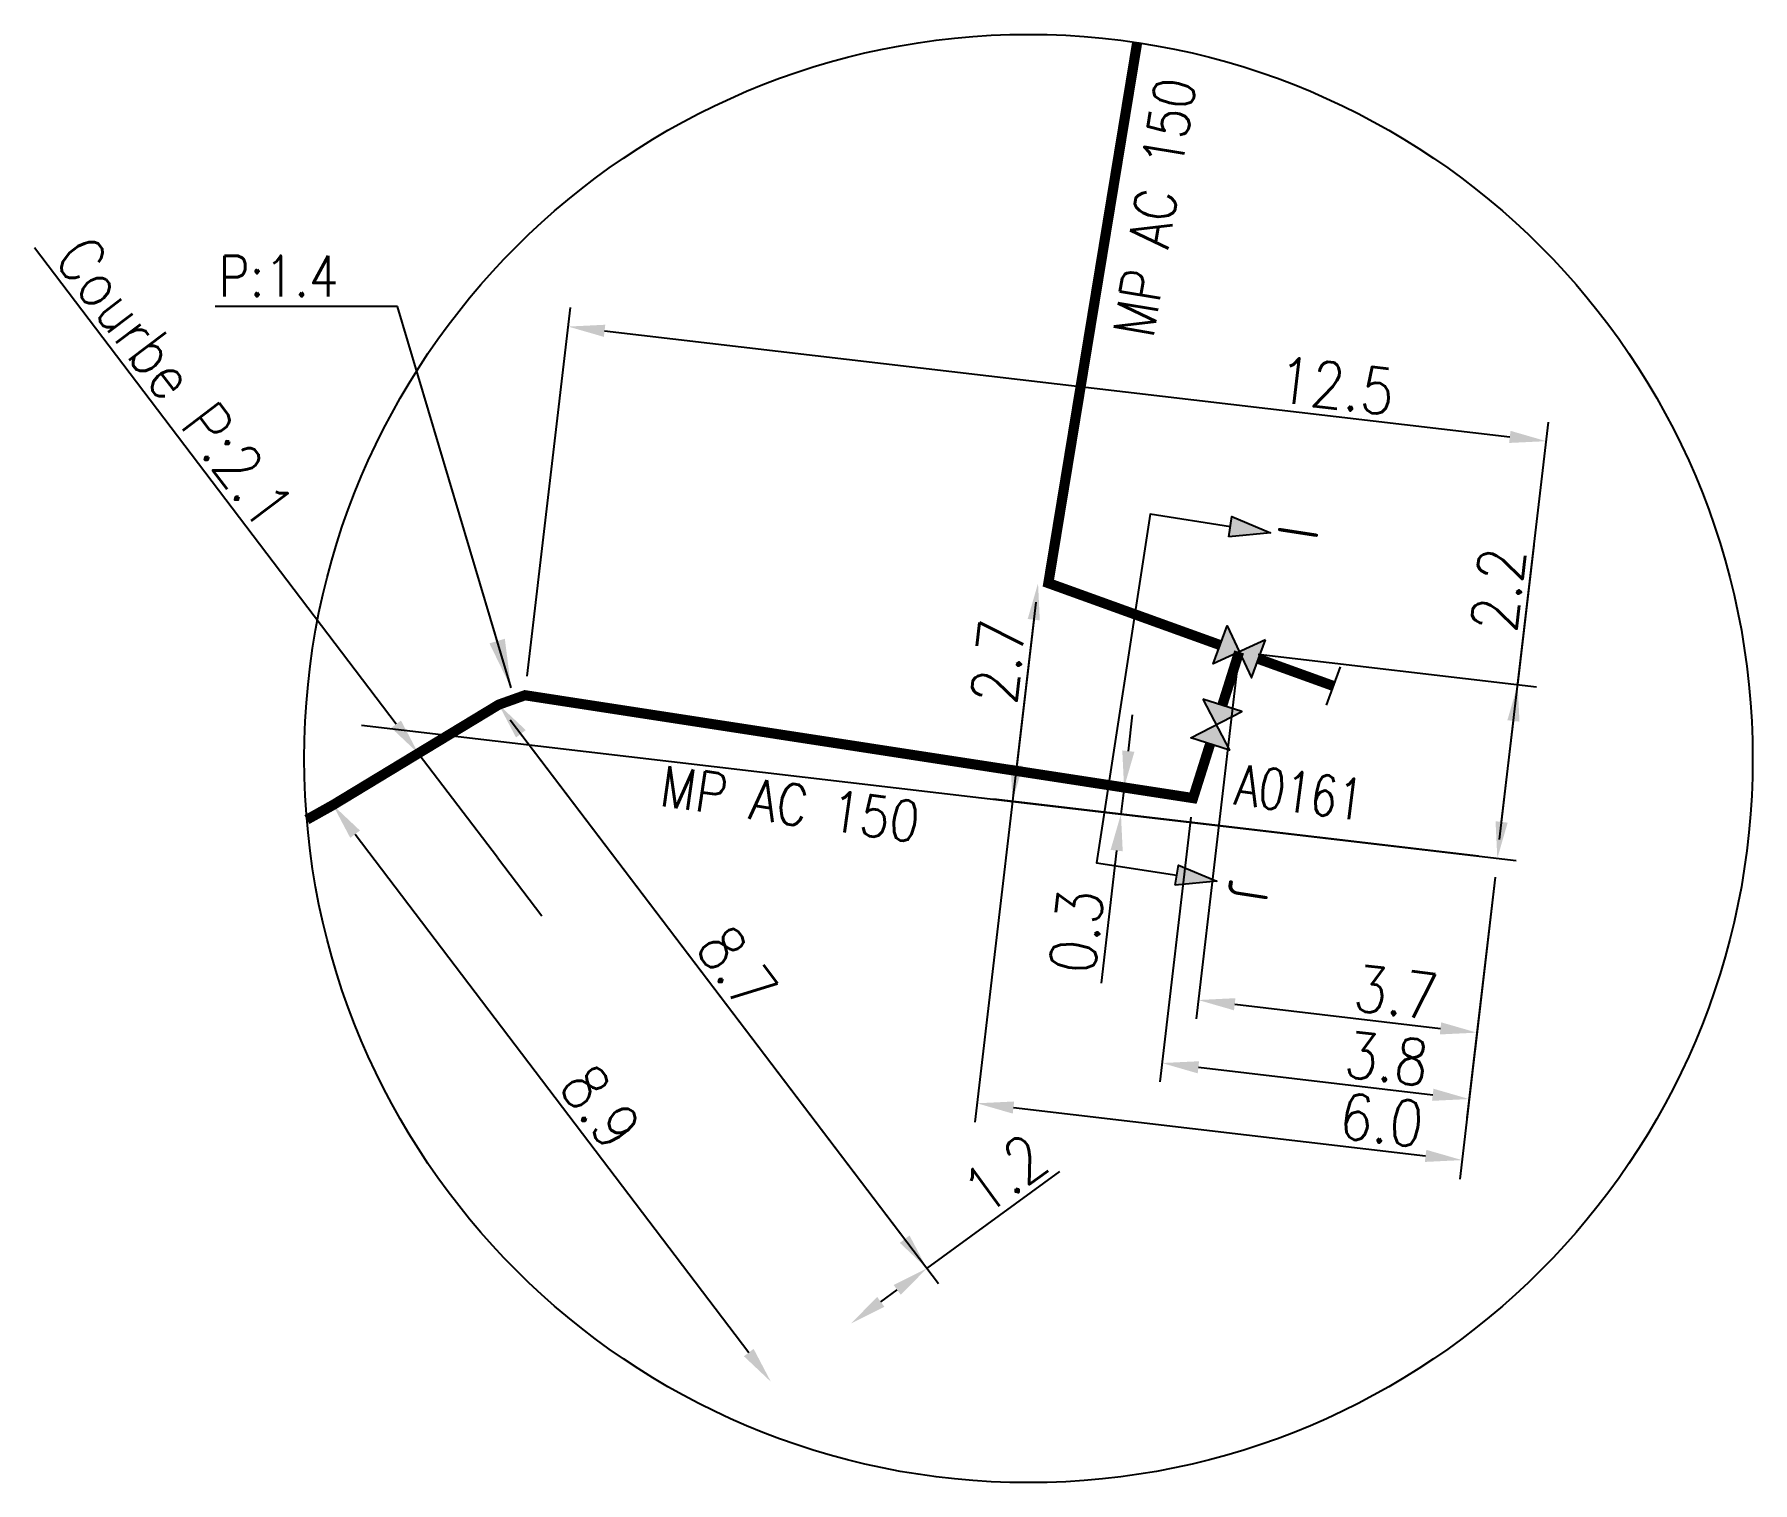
# Model space of a CAD drawing. Header units: millimetres. Extents: x 184000 to 185000, y 128000 to 129000.
# Drawn here: x 184062.31 to 184104.54, y 128763.08 to 128798.68 of the extents above; entities that cross this region are included whole.
import ezdxf
from ezdxf.enums import TextEntityAlignment as Align

# ---------------------------------------------------------------- set-up
doc = ezdxf.new("R2010")
doc.units = ezdxf.units.MM
doc.header["$PDMODE"] = 34
doc.layers.get('0').update_dxf_attribs({"linetype": 'CONTINUOUS'})
doc.layers.get('DEFPOINTS').update_dxf_attribs({"linetype": 'CONTINUOUS'})
doc.layers.add('G_900', color=7, linetype='CONTINUOUS')
doc.styles.add('indication', font='isocp.shx', dxfattribs={"width": 0.85})
doc.styles.get("Standard").update_dxf_attribs({"font": 'romans.shx', "width": 0.85})
doc.dimstyles.get("Standard").update_dxf_attribs({"dimtxt": 1.5, "dimasz": 1.2, "dimexe": 0.625, "dimexo": 0.625, "dimgap": 0.25, "dimtad": 1, "dimdec": 1, "dimzin": 0, "dimdsep": 46, "dimtxsty": 'Standard', "dimcen": -0.5, "dimadec": 0, "dimazin": 0, "dimtfac": 1, "dimtdec": 1, "dimtmove": 0, "dimatfit": 3, "dimfxl": 0, "dimtolj": 1, "dimtzin": 0, "dimarcsym": 0})

# ---------------------------------------------------------------- blocks, each defined once
blk = doc.blocks.new('G_300_04')
at = {"linetype": 'Continuous'}
h = blk.add_hatch(color=0, dxfattribs=at)
h.paths.add_polyline_path([(-0.5, 0.5), (-0.5, -0.5), (0, 0)])
h.paths.add_polyline_path([(0.5, 0.5), (0, 0), (0.5, -0.5)])
at = {"color": 0, "linetype": 'Continuous', "flags": 128}
blk.add_lwpolyline([(-0.5, -0.5), (0.5, 0.5), (0.5, -0.5), (-0.5, 0.5)], close=True, dxfattribs=at)
at = {"color": 0, "linetype": 'Continuous', "width": 0.75}
blk.add_attdef('NUM', text='', height=1, dxfattribs=at).set_placement((0, 1.782), align=Align.MIDDLE_CENTER)
at = {"color": 0, "linetype": 'Continuous', "width": 0.75, "flags": 3}
for tag, p in [('DEF_LEG', (0, -5)), ('DEF_COUP', (0, -7.5)), ('DEF_TYPE', (0, -10))]:
    blk.add_attdef(tag, text='', height=1.2, dxfattribs=at).set_placement(p, align=Align.MIDDLE)
blk = doc.blocks.new('G_340_07')
at = {"color": 0, "linetype": 'Continuous', "flags": 128}
blk.add_lwpolyline([(0.35, -0.5), (0.35, 0.5)], dxfattribs=at)
at = {"color": 0, "linetype": 'Continuous', "const_width": 0.25, "flags": 128}
blk.add_lwpolyline([(0, 0), (0.35, 0)], dxfattribs=at)
at = {"color": 0, "linetype": 'Continuous', "width": 0.75, "flags": 3}
for tag, p in [('DEF_LEG', (0, -5)), ('DEF_COUP', (0, -7.5)), ('DEF_TYPE', (0, -10))]:
    blk.add_attdef(tag, text='', height=1.2, dxfattribs=at).set_placement(p, align=Align.MIDDLE)
blk = doc.blocks.new('*D105')
at = {"layer": 'DEFPOINTS', "color": 0, "linetype": 'Continuous', "transparency": 16777216}
for p in [(184069.645, 128779.739), (184080.409, 128765.563), (184080.409, 128765.563)]:
    blk.add_point(p, dxfattribs=at)
at = {"layer": 'G_900', "color": 0, "linetype": 'Continuous', "lineweight": -2, "transparency": 16777216}
blk.add_line((184070.189, 128779.023), (184079.865, 128766.28), dxfattribs=at)
at = {"layer": 'G_900', "color": 0, "linetype": 'Continuous', "transparency": 16777216}
for points in [[(184070.309, 128779.113), (184070.07, 128778.932), (184069.645, 128779.739)], [(184079.985, 128766.371), (184079.746, 128766.189), (184080.409, 128765.563)]]:
    blk.add_solid(points, dxfattribs=at)
at = {"layer": 'G_900', "color": 0, "linetype": 'Continuous', "transparency": 16777216, "insert": (184076.221, 128772.32), "char_height": 1.125, "attachment_point": 5, "rotation": 307.2104}
blk.add_mtext('\\A1;8.9', dxfattribs=at)
blk = doc.blocks.new('*D106')
at = {"layer": 'DEFPOINTS', "color": 0, "linetype": 'Continuous', "transparency": 16777216}
for p in [(184073.72, 128782.207), (184084.243, 128768.35), (184084.243, 128768.35)]:
    blk.add_point(p, dxfattribs=at)
at = {"layer": 'G_900', "color": 0, "linetype": 'Continuous', "lineweight": -2, "transparency": 16777216}
blk.add_line((184074.264, 128781.491), (184083.699, 128769.067), dxfattribs=at)
at = {"layer": 'G_900', "color": 0, "linetype": 'Continuous', "transparency": 16777216}
for points in [[(184074.384, 128781.581), (184074.145, 128781.4), (184073.72, 128782.207)], [(184083.818, 128769.157), (184083.579, 128768.976), (184084.243, 128768.35)]]:
    blk.add_solid(points, dxfattribs=at)
at = {"layer": 'G_900', "color": 0, "linetype": 'Continuous', "transparency": 16777216, "insert": (184079.579, 128775.732), "char_height": 1.125, "attachment_point": 5, "rotation": 307.2116}
blk.add_mtext('\\A1;8.7', dxfattribs=at)
blk = doc.blocks.new('*D107')
at = {"layer": 'DEFPOINTS', "color": 0, "linetype": 'Continuous', "transparency": 16777216}
for p in [(184099.468, 128788.684), (184074.365, 128782.438), (184098.266, 128778.429)]:
    blk.add_point(p, dxfattribs=at)
at = {"layer": 'G_900', "color": 0, "linetype": 'Continuous', "lineweight": -2, "transparency": 16777216}
for p, q in [((184074.42, 128782.904), (184075.482, 128791.967)), ((184076.321, 128791.397), (184098.574, 128788.789)), ((184098.32, 128778.895), (184099.522, 128789.15))]:
    blk.add_line(p, q, dxfattribs=at)
at = {"layer": 'G_900', "color": 0, "linetype": 'Continuous', "transparency": 16777216}
for points in [[(184076.339, 128791.546), (184076.304, 128791.248), (184075.427, 128791.501)], [(184098.591, 128788.938), (184098.556, 128788.64), (184099.468, 128788.684)]]:
    blk.add_solid(points, dxfattribs=at)
at = {"layer": 'G_900', "color": 0, "linetype": 'Continuous', "transparency": 16777216, "insert": (184094.308, 128790.044), "char_height": 1.125, "attachment_point": 5, "rotation": 353.3166}
blk.add_mtext('\\A1;12.5', dxfattribs=at)
blk = doc.blocks.new('*D108')
at = {"layer": 'DEFPOINTS', "color": 0, "linetype": 'Continuous', "transparency": 16777216}
for p in [(184089.091, 128780.171), (184089.014, 128779.514), (184098.266, 128778.429)]:
    blk.add_point(p, dxfattribs=at)
at = {"layer": 'G_900', "color": 0, "linetype": 'Continuous', "lineweight": -2, "transparency": 16777216}
for p, q in [((184089.196, 128781.065), (184089.3, 128781.959)), ((184089.091, 128780.171), (184089.014, 128779.514)), ((184097.8, 128778.484), (184088.548, 128779.568)), ((184088.909, 128778.62), (184088.528, 128775.363))]:
    blk.add_line(p, q, dxfattribs=at)
at = {"layer": 'G_900', "color": 0, "linetype": 'Continuous', "transparency": 16777216}
for points in [[(184089.047, 128781.082), (184089.345, 128781.048), (184089.091, 128780.171)], [(184088.76, 128778.637), (184089.058, 128778.602), (184089.014, 128779.514)]]:
    blk.add_solid(points, dxfattribs=at)
at = {"layer": 'G_900', "color": 0, "linetype": 'Continuous', "transparency": 16777216, "insert": (184087.921, 128776.632), "char_height": 1.125, "attachment_point": 5, "rotation": 83.3166}
blk.add_mtext('\\A1;0.3', dxfattribs=at)
blk = doc.blocks.new('*D109')
at = {"layer": 'DEFPOINTS', "color": 0, "linetype": 'Continuous', "transparency": 16777216}
for p in [(184090.787, 128779.91), (184098.266, 128778.429), (184097.572, 128772.512)]:
    blk.add_point(p, dxfattribs=at)
at = {"layer": 'G_900', "color": 0, "linetype": 'Continuous', "lineweight": -2, "transparency": 16777216}
for p, q in [((184090.733, 128779.444), (184089.97, 128772.931)), ((184098.211, 128777.964), (184097.518, 128772.047)), ((184090.918, 128773.292), (184096.679, 128772.617))]:
    blk.add_line(p, q, dxfattribs=at)
at = {"layer": 'G_900', "color": 0, "linetype": 'Continuous', "transparency": 16777216}
for points in [[(184090.935, 128773.441), (184090.901, 128773.143), (184090.024, 128773.397)], [(184096.696, 128772.766), (184096.661, 128772.468), (184097.572, 128772.512)]]:
    blk.add_solid(points, dxfattribs=at)
at = {"layer": 'G_900', "color": 0, "linetype": 'Continuous', "transparency": 16777216, "insert": (184095.549, 128773.504), "char_height": 1.125, "attachment_point": 5, "rotation": 353.3166}
blk.add_mtext('\\A1;3.8', dxfattribs=at)
blk = doc.blocks.new('*D110')
at = {"layer": 'DEFPOINTS', "color": 0, "linetype": 'Continuous', "transparency": 16777216}
for p in [(184091.919, 128783.503), (184098.266, 128778.429), (184097.764, 128774.144)]:
    blk.add_point(p, dxfattribs=at)
at = {"layer": 'G_900', "color": 0, "linetype": 'Continuous', "lineweight": -2, "transparency": 16777216}
for p, q in [((184091.864, 128783.037), (184090.862, 128774.481)), ((184098.211, 128777.964), (184097.709, 128773.678)), ((184091.81, 128774.842), (184096.87, 128774.249))]:
    blk.add_line(p, q, dxfattribs=at)
at = {"layer": 'G_900', "color": 0, "linetype": 'Continuous', "transparency": 16777216}
for points in [[(184091.828, 128774.991), (184091.793, 128774.693), (184090.916, 128774.946)], [(184096.887, 128774.398), (184096.852, 128774.1), (184097.764, 128774.144)]]:
    blk.add_solid(points, dxfattribs=at)
at = {"layer": 'G_900', "color": 0, "linetype": 'Continuous', "transparency": 16777216, "insert": (184095.776, 128775.132), "char_height": 1.125, "attachment_point": 5, "rotation": 353.3166}
blk.add_mtext('\\A1;3.7', dxfattribs=at)
blk = doc.blocks.new('*D111')
at = {"layer": 'DEFPOINTS', "color": 0, "linetype": 'Continuous', "transparency": 16777216}
for p in [(184086.976, 128785.189), (184098.266, 128778.429), (184097.397, 128771.011)]:
    blk.add_point(p, dxfattribs=at)
at = {"layer": 'G_900', "color": 0, "linetype": 'Continuous', "lineweight": -2, "transparency": 16777216}
for p, q in [((184086.921, 128784.724), (184085.424, 128771.942)), ((184098.211, 128777.964), (184097.342, 128770.545)), ((184086.372, 128772.303), (184096.503, 128771.115))]:
    blk.add_line(p, q, dxfattribs=at)
at = {"layer": 'G_900', "color": 0, "linetype": 'Continuous', "transparency": 16777216}
for points in [[(184086.389, 128772.452), (184086.355, 128772.154), (184085.478, 128772.407)], [(184096.52, 128771.264), (184096.485, 128770.966), (184097.397, 128771.011)]]:
    blk.add_solid(points, dxfattribs=at)
at = {"layer": 'G_900', "color": 0, "linetype": 'Continuous', "transparency": 16777216, "insert": (184095.422, 128771.997), "char_height": 1.125, "attachment_point": 5, "rotation": 353.3166}
blk.add_mtext('\\A1;6.0', dxfattribs=at)
blk = doc.blocks.new('*D112')
at = {"layer": 'DEFPOINTS', "color": 0, "linetype": 'Continuous', "transparency": 16777216}
for p in [(184086.976, 128785.189), (184086.347, 128779.826), (184098.266, 128778.429)]:
    blk.add_point(p, dxfattribs=at)
at = {"layer": 'G_900', "color": 0, "linetype": 'Continuous', "lineweight": -2, "transparency": 16777216}
for p, q in [((184086.871, 128784.295), (184086.452, 128780.72)), ((184097.8, 128778.484), (184085.882, 128779.881))]:
    blk.add_line(p, q, dxfattribs=at)
at = {"layer": 'G_900', "color": 0, "linetype": 'Continuous', "transparency": 16777216}
for points in [[(184086.722, 128784.313), (184087.02, 128784.278), (184086.976, 128785.189)], [(184086.303, 128780.737), (184086.601, 128780.702), (184086.347, 128779.826)]]:
    blk.add_solid(points, dxfattribs=at)
at = {"layer": 'G_900', "color": 0, "linetype": 'Continuous', "transparency": 16777216, "insert": (184085.995, 128783.262), "char_height": 1.125, "attachment_point": 5, "rotation": 83.3166}
blk.add_mtext('\\A1;2.7', dxfattribs=at)
blk = doc.blocks.new('*D113')
at = {"layer": 'DEFPOINTS', "color": 0, "linetype": 'Continuous', "transparency": 16777216}
for p in [(184071.742, 128781.01), (184073.688, 128778.447), (184073.688, 128778.447)]:
    blk.add_point(p, dxfattribs=at)
at = {"layer": 'G_900', "color": 0, "linetype": 'Continuous', "lineweight": -2, "transparency": 16777216}
for p, q in [((184071.198, 128781.726), (184062.305, 128793.437)), ((184073.688, 128778.447), (184071.742, 128781.01)), ((184073.688, 128778.447), (184074.776, 128777.014))]:
    blk.add_line(p, q, dxfattribs=at)
at = {"layer": 'G_900', "color": 0, "linetype": 'Continuous', "transparency": 16777216}
blk.add_solid([(184071.317, 128781.817), (184071.079, 128781.636), (184071.742, 128781.01)], dxfattribs=at)
at = {"layer": 'G_900', "color": 0, "linetype": 'Continuous', "transparency": 16777216, "insert": (184065.756, 128790.133), "char_height": 1.125, "attachment_point": 5, "rotation": 307.2116}
blk.add_mtext('\\A1;Courbe P:2.1', dxfattribs=at)
blk = doc.blocks.new('_None')
blk = doc.blocks.new('*D114')
at = {"layer": 'DEFPOINTS', "color": 0, "linetype": 'Continuous', "transparency": 16777216}
for p in [(184091.919, 128783.503), (184069.882, 128781.755), (184098.266, 128778.429)]:
    blk.add_point(p, dxfattribs=at)
at = {"layer": 'G_900', "color": 0, "linetype": 'Continuous', "lineweight": -2, "transparency": 16777216}
for p, q in [((184098.766, 128782.7), (184099.168, 128786.128)), ((184092.384, 128783.448), (184099.232, 128782.646)), ((184098.371, 128779.323), (184098.662, 128781.806)), ((184070.347, 128781.701), (184098.731, 128778.375))]:
    blk.add_line(p, q, dxfattribs=at)
at = {"layer": 'G_900', "color": 0, "linetype": 'Continuous', "transparency": 16777216}
for points in [[(184098.513, 128781.824), (184098.811, 128781.789), (184098.766, 128782.7)], [(184098.222, 128779.341), (184098.52, 128779.306), (184098.266, 128778.429)]]:
    blk.add_solid(points, dxfattribs=at)
at = {"layer": 'G_900', "color": 0, "linetype": 'Continuous', "transparency": 16777216, "insert": (184098.285, 128785.034), "char_height": 1.125, "attachment_point": 5, "rotation": 83.3166}
blk.add_mtext('\\A1;2.2', dxfattribs=at)
blk = doc.blocks.new('*D115')
at = {"layer": 'DEFPOINTS', "color": 0, "linetype": 'Continuous', "transparency": 16777216}
for p in [(184073.72, 128782.207), (184082.383, 128766.997), (184082.383, 128766.997)]:
    blk.add_point(p, dxfattribs=at)
at = {"layer": 'G_900', "color": 0, "linetype": 'Continuous', "lineweight": -2, "transparency": 16777216}
for p, q in [((184074.004, 128781.834), (184084.526, 128767.977)), ((184084.243, 128768.35), (184087.512, 128770.727)), ((184083.11, 128767.527), (184083.515, 128767.821))]:
    blk.add_line(p, q, dxfattribs=at)
at = {"layer": 'G_900', "color": 0, "linetype": 'Continuous', "transparency": 16777216}
for points in [[(184083.427, 128767.942), (184083.603, 128767.699), (184084.243, 128768.35)], [(184083.022, 128767.648), (184083.199, 128767.405), (184082.383, 128766.997)]]:
    blk.add_solid(points, dxfattribs=at)
at = {"layer": 'G_900', "color": 0, "linetype": 'Continuous', "transparency": 16777216, "insert": (184086.164, 128770.674), "char_height": 1.125, "attachment_point": 5, "rotation": 36.0162}
blk.add_mtext('\\A1;1.2', dxfattribs=at)

msp = doc.modelspace()

# ---------------------------------------------------------------- hatches: boundary and pattern name
at = {"layer": 'G_900', "ltscale": 0.5}
h = msp.add_hatch(color=256, dxfattribs=at)
h.dxf.hatch_style = 1
h.paths.add_polyline_path([(184091.743, 128786.829), (184091.667, 128786.334), (184092.694, 128786.429)])
h = msp.add_hatch(color=256, dxfattribs=at)
h.dxf.hatch_style = 1
h.paths.add_polyline_path([(184090.425, 128778.263), (184090.349, 128777.769), (184091.375, 128777.864)])

# ---------------------------------------------------------------- linework, layer by layer
at = {"layer": 'G_900', "color": 4, "linetype": 'Continuous', "const_width": 0.25, "flags": 128}
for points in [[(184091.453, 128783.671), (184087.23, 128785.195), (184089.413, 128798.484)], [(184091.506, 128782.193), (184091.919, 128783.503)], [(184092.393, 128783.332), (184093.911, 128782.784)], [(184069.003, 128779.38), (184069.645, 128779.739), (184073.72, 128782.207), (184074.365, 128782.438), (184090.787, 128779.91), (184091.206, 128781.239)]]:
    msp.add_lwpolyline(points, dxfattribs=at)
at = {"layer": 'G_900', "ltscale": 0.5, "flags": 128}
msp.add_lwpolyline([(184091.705, 128786.582), (184089.729, 128786.886), (184088.41, 128778.32), (184090.387, 128778.016)], dxfattribs=at)
for points in [[(184091.667, 128786.334), (184091.743, 128786.829), (184092.694, 128786.429)], [(184090.349, 128777.769), (184090.425, 128778.263), (184091.375, 128777.864)]]:
    msp.add_lwpolyline(points, close=True, dxfattribs=at)
at = {"layer": 'G_900'}
msp.add_circle((184086.741, 128780.883), 17.801, dxfattribs=at)

# ---------------------------------------------------------------- block references
for name, p, rotation in [('G_300_04', (184091.924, 128783.505), 159.8911389572388), ('G_340_07', (184093.911, 128782.784), 340.1572720848607)]:
    msp.add_blockref(name, p, dxfattribs=dict(at, rotation=rotation))
ref = msp.add_blockref('G_300_04', (184091.356, 128781.716), dxfattribs=dict(at, rotation=252.5184130688637))
ref.add_attrib('NUM', 'A0161', dxfattribs={"layer": '0', "color": 0, "linetype": 'Continuous', "height": 1, "rotation": 352.6239, "width": 0.75}).set_placement((184093.402, 128780.054), align=Align.MIDDLE_CENTER)

# ---------------------------------------------------------------- texts
at = {"layer": 'G_900', "color": 4, "linetype": 'Continuous', "width": 0.85}
for rotation, p in [(80.4268, (184089.845, 128794.435)), (351.8222, (184080.884, 128779.762))]:
    msp.add_text('MP AC 150', height=1, rotation=rotation, dxfattribs=at).set_placement(p, align=Align.MIDDLE)
at = {"layer": 'G_900', "linetype": 'Continuous', "insert": (184069.784, 128792.741), "char_height": 1, "attachment_point": 6}
msp.add_mtext('P:1.4', dxfattribs=at)
at = {"layer": 'G_900', "char_height": 1, "attachment_point": 1, "rotation": 261.2472, "style": 'indication'}
for s, insert, width in [('I', (184093.878, 128786.487), 1.89899), ('J', (184092.672, 128777.796), 1.45038)]:
    msp.add_mtext(s, dxfattribs=dict(at, insert=insert, width=width))

# ---------------------------------------------------------------- dimensions: what is measured, and where the dimension line sits
at = {"layer": 'G_900', "color": 4, "linetype": 'Continuous'}
for base, p1, p2, angle, text, override, picture, middle in [((184073.688, 128778.447), (184071.742, 128781.01), (184073.688, 128778.447), 127.2116, 'Courbe P:2.1', {"dimscale": 0.75, "dimblk2": 'None', "dimsah": 1, "dimatfit": 0}, '*D113', (184065.159, 128789.679)), ((184099.468, 128788.684), (184074.365, 128782.438), (184098.266, 128778.429), 173.3166, '12.5', {"dimscale": 0.75, "dimatfit": 0}, '*D107', (184094.221, 128789.299)), ((184086.347, 128779.826), (184086.976, 128785.189), (184098.266, 128778.429), 83.3166, '2.7', {"dimscale": 0.75}, '*D112', (184086.74, 128783.175)), ((184097.397, 128771.011), (184086.976, 128785.189), (184098.266, 128778.429), 173.3166, '6.0', {"dimscale": 0.75, "dimatfit": 0}, '*D111', (184095.335, 128771.252)), ((184084.243, 128768.35), (184073.72, 128782.207), (184084.243, 128768.35), 127.2116, '8.7', {"dimscale": 0.75, "dimatfit": 0}, '*D106', (184078.981, 128775.279)), ((184082.383, 128766.997), (184073.72, 128782.207), (184082.383, 128766.997), 36.0162, '1.2', {"dimscale": 0.75}, '*D115', (184086.606, 128770.068)), ((184089.014, 128779.514), (184089.091, 128780.171), (184098.266, 128778.429), 83.3166, '0.3', {"dimscale": 0.75, "dimatfit": 0}, '*D108', (184088.666, 128776.545)), ((184080.409, 128765.563), (184069.645, 128779.739), (184080.409, 128765.563), 127.2104, '8.9', {"dimscale": 0.75, "dimatfit": 0}, '*D105', (184075.623, 128771.866)), ((184097.572, 128772.512), (184090.787, 128779.91), (184098.266, 128778.429), 173.3166, '3.8', {"dimscale": 0.75, "dimatfit": 0}, '*D109', (184095.461, 128772.759))]:
    dim = msp.add_linear_dim(base=base, p1=p1, p2=p2, angle=angle, text=text, dimstyle='Standard', override=override, dxfattribs=at)
    dim.commit()
    dim.dimension.update_dxf_attribs({"geometry": picture, "text_midpoint": middle, "dimtype": 160})
at = {"layer": 'G_900', "linetype": 'Continuous'}
for base, p2, angle, text, override, picture, middle in [((184098.266, 128778.429), (184069.882, 128781.755), 83.3166, '2.2', {"dimscale": 0.75}, '*D114', (184099.03, 128784.946)), ((184097.764, 128774.144), (184098.266, 128778.429), 173.3166, '3.7', {"dimscale": 0.75, "dimatfit": 0}, '*D110', (184095.689, 128774.387))]:
    dim = msp.add_linear_dim(base=base, p1=(184091.919, 128783.503), p2=p2, angle=angle, text=text, dimstyle='Standard', override=override, dxfattribs=at)
    dim.commit()
    dim.dimension.update_dxf_attribs({"geometry": picture, "text_midpoint": middle, "dimtype": 160})

# ---------------------------------------------------------------- leaders
at = {"layer": 'G_900', "linetype": 'Continuous', "annotation_type": 0, "has_hookline": 1, "hookline_direction": 1, "text_width": 3.036}
msp.add_leader([(184074.023, 128782.62), (184071.234, 128791.991), (184070.034, 128791.991)], dimstyle='Standard', dxfattribs=at)

doc.saveas('drawing.dxf')
